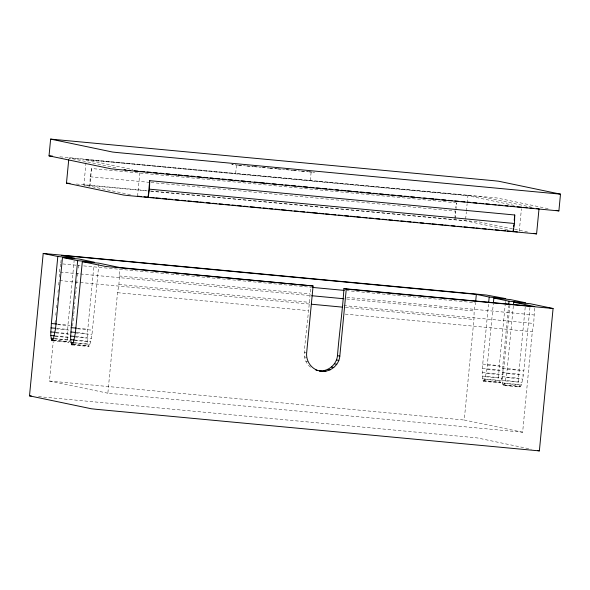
<?xml version="1.0" encoding="UTF-8"?>
<svg xmlns="http://www.w3.org/2000/svg" width="590" height="590" viewBox="0 0 590 590"><rect width="100%" height="100%" fill="white"/><g stroke="black" fill="none" stroke-linecap="round" stroke-linejoin="round"><path stroke-width="0.44" stroke-dasharray="2.95 2.21" d="M59.221 277.101L59.361 271.997L60.748 263.745L80.019 265.559M91.561 168.526L90.167 176.779L89.945 185.275L91.561 168.526L455.657 202.761M534.577 308.245L533.707 323.445L532.32 331.698L522.637 432.219L107.852 393.213L117.528 292.692L118.922 284.439L119.785 269.239M310.561 367.209C306.107 363.779 303.909 358.064 304.3 352.518C305.93 330.658 309.3 309.02 310.591 287.183M522.637 432.219L464.242 420.021L473.925 319.5L474.146 311.004L475.54 302.751L347.06 290.671M70.055 340.305L68.669 342.303C66.257 337.074 67.902 330.68 67.946 325.06L74.141 260.765M98.84 264.077L91.974 334.508L90.646 341.89L89.186 346.006L88.522 346.448C86.111 341.219 87.755 334.832 87.799 329.213L93.906 265.817M509.93 305.023L504 366.604L502.879 374.916L501.434 380.867L500.055 382.866L483.461 381.31C481.042 376.073 482.694 369.687 482.738 364.067L488.491 304.3M500.055 382.866C497.636 377.637 499.288 371.25 499.332 365.63L505.173 304.956M529.96 307.361L523.854 370.749L522.733 379.06L521.287 385.012L519.908 387.018L503.314 385.454C500.895 380.226 502.547 373.831 502.592 368.212L508.61 305.731M519.908 387.018C517.489 381.782 519.141 375.395 519.185 369.775L525.284 306.387M107.852 393.213L49.457 381.015L53.24 341.721M55.003 323.445L55.349 319.795M55.792 315.222L56.057 312.479M56.492 307.914L56.758 305.17M57.201 300.605L57.555 296.947M57.99 292.375L58.255 289.638M58.698 285.066L59.133 280.501L310.576 304.145M60.829 262.904L61.235 258.722M130.427 194.685L83.868 184.958L86.288 159.831L467.892 195.718L516.243 205.814M72.622 326.041L73.669 315.171M73.757 314.264L74.886 302.493M75.24 298.872L76.368 287.101M76.722 283.48L77.069 279.852M77.415 276.231L77.851 271.702M78.205 268.081L78.551 264.46M137.588 196.182L139.837 172.848M548.125 208.661L496.987 197.982L235.676 173.408L236.479 165.03M310.333 180.429L311.144 172.051L314.706 172.324M455.812 210.785L454.956 219.598L455.185 211.102L150.701 182.472M455.893 209.9L456.572 202.849L455.738 207.798M465.65 219.052L466.336 211.869M466.425 210.969L467.118 203.793M467.206 202.894L467.892 195.718M483.461 381.31L484.847 379.311L486.912 369.362L493.336 303.467M505.261 304.049L505.519 301.335M519.281 231.169L521.442 208.727M503.314 385.454L504.701 383.456L506.766 373.507L513.366 305.797M238.131 165.119L231.745 164.522L235.69 164.949M239.039 165.207L243.596 165.635M247.247 165.974L253.626 166.579M254.541 166.66L259.099 167.095M262.742 167.435L269.121 168.032M270.036 168.121L277.33 168.806M278.244 168.895L282.802 169.323M286.445 169.662L292.824 170.267M293.739 170.348L298.297 170.776M301.94 171.122L308.327 171.72M309.234 171.808L313.792 172.236M238.301 165.2L245.588 165.886M246.495 165.974L252.867 166.572M253.781 166.66L261.06 167.346M261.975 167.427L268.347 168.032M269.261 168.113L276.54 168.799M277.455 168.888L284.734 169.573M285.649 169.655L292.021 170.252M292.935 170.34L300.214 171.026M301.129 171.115L307.501 171.712M308.408 171.793L311.144 172.051M59.9 156.815L235.676 173.408M90.167 176.779L149.779 182.384M76.368 183.999L149.558 190.88M150.48 190.968L479.604 221.988L529.466 232.401M83.868 184.958L147.161 190.909M150.834 191.256L465.473 220.844L509.347 230.012M83.692 265.906L311.277 287.3M119.143 275.943L309.942 293.886M346.795 297.345L533.928 314.942M60.276 272.086L74.96 273.465M75.874 273.554L79.547 273.9M80.461 273.981L310.797 295.642M346.588 299.012L474.146 311.004M118.922 284.439L309.721 302.382M343.822 305.591L533.707 323.445M345.452 307.42L473.925 319.5M117.528 292.692L308.334 310.635M345.187 314.101L532.32 331.698M57.473 324.08L67.946 325.06M482.738 364.067L499.332 365.63M57.776 324.64L70.004 325.791M487.406 365.04L504 366.604M77.327 328.224L87.799 329.213M502.592 368.212L519.185 369.775M77.629 328.792L92.475 330.186M507.26 369.193L523.854 370.749M57.134 328.431L67.614 329.419M482.399 368.418L498.993 369.982M55.534 328.8L70.38 330.194M486.912 369.362L503.506 370.926M76.988 332.576L87.468 333.564M502.252 372.57L518.846 374.126M75.387 332.944L91.974 334.508M506.766 373.507L523.36 375.07M56.102 332.435L67.452 333.505M482.244 372.511L498.838 374.067M55.785 332.871L69.753 334.183M486.293 373.352L502.879 374.916M75.955 336.588L87.313 337.65M502.097 376.656L518.691 378.22M74.76 336.934L91.354 338.498M506.146 377.504L522.733 379.06M55.268 335.902L67.496 337.052M482.281 376.059L498.875 377.615M55.077 336.263L69.052 337.576M485.585 376.745L502.178 378.308M75.122 340.054L87.35 341.197M502.134 380.203L518.728 381.767M54.619 338.586L67.717 339.818M74.06 340.327L90.646 341.89M482.509 378.817L499.103 380.38M505.438 380.897L522.032 382.453M54.339 338.83L69.185 340.224M484.847 379.311L501.434 380.867M53.277 340.209L68.123 341.61M482.908 380.609L499.501 382.173M53.616 340.386L69.332 341.861M484.117 380.867L500.711 382.423M74.473 342.731L87.571 343.963M502.363 382.969L518.957 384.525M52.082 340.747L68.669 342.303M73.315 342.893L89.909 344.449M504.701 383.456L521.287 385.012M73.13 344.361L87.976 345.755M502.761 384.761L519.355 386.317M72.592 344.449L89.186 346.006M503.971 385.012L520.564 386.568M71.936 344.892L88.522 346.448M49.457 381.015L464.242 420.021M38.556 396.627L472.738 437.456L477.472 437.964L531.295 449.211M531.892 207.274L482.023 196.854L477.288 196.345L68.89 158.009L117.867 168.239M86.288 159.831L132.846 169.559M304.3 352.518L306.638 353.004M304.447 356.906L306.785 357.4M305.716 361.102L308.054 361.596"/><path stroke-width="0.89" d="M149.72 180.673L148.105 197.429L149.499 189.169L149.72 180.673L514.731 214.996L514.51 223.492L513.123 231.752L513.462 228.219M62.481 257.469L77.666 260.64L94.252 262.196L79.075 259.025L62.481 257.469L55.534 328.8L53.461 338.741L52.082 340.747C49.663 335.511 51.315 329.124 51.36 323.504L57.813 256.488L43.21 253.442L29.5 395.846L91.398 408.774L96.126 409.283L539.371 450.893L553.081 308.496L530.307 303.739L513.713 302.176L513.455 304.897M317.376 370.343C310.443 367.703 305.959 360.372 306.638 353.004L313.084 285.995L119.947 267.565L98.928 263.177L82.335 261.613L75.387 332.944L73.315 342.893L71.936 344.892C69.517 339.656 71.169 333.269 71.213 327.649L77.666 260.64M49.022 155.856L50.629 139.107L493.874 180.717L498.602 181.226L560.5 194.154L558.885 210.91L115.647 169.3L110.913 168.784L49.022 155.856L52.584 156.121M536.34 208.558L539.017 208.757L536.59 233.891L128.192 195.556L123.465 195.039L66.471 183.136L68.72 159.802M343.933 288.628L346.271 289.115L339.818 356.124C339.036 365.859 328.792 373.5 319.279 370.83C328.217 371.715 336.683 364.554 337.48 355.637C339.235 333.225 342.547 311.026 343.933 288.628L534.739 306.571L513.713 302.176M475.695 301.077L476.344 294.373L61.552 255.367L74.399 258.051L57.813 256.488M488.668 302.486L489.191 297.058L476.344 294.373M493.424 302.559L493.86 298.031L510.453 299.595L525.638 302.766L509.045 301.202L493.86 298.031M513.632 226.457L513.802 224.694M514.222 220.284L514.731 214.996M508.779 303.916L509.045 301.202M560.5 194.154L117.263 152.544L112.528 152.036L50.629 139.107M66.471 183.136L70.033 183.402M43.21 253.442L486.455 295.052L505.785 298.614L489.191 297.058M553.081 308.496L346.271 289.115M29.5 395.846L31.285 395.978M134.277 170.768L137.942 171.115M140.693 171.373L144.351 171.712M147.102 171.97L150.767 172.317M153.511 172.575L157.176 172.922M159.927 173.18L163.585 173.526M166.336 173.785L170.001 174.124M172.745 174.382L176.41 174.728M178.246 174.906L181.904 175.245M184.655 175.503L188.321 175.85M191.064 176.108L194.73 176.454M197.48 176.712L201.138 177.052M203.889 177.317L207.555 177.656M210.298 177.915L213.049 178.173M215.793 178.431L219.458 178.777M222.209 179.036L225.874 179.382M228.618 179.64L232.283 179.987M235.027 180.245L238.692 180.584M241.443 180.842L245.108 181.189M247.852 181.447L250.603 181.705M254.261 182.052L257.926 182.399M259.762 182.568L264.342 182.996M266.171 183.173L269.837 183.512M272.58 183.77L276.245 184.117M278.996 184.375L282.654 184.722M285.405 184.98L289.07 185.326M291.814 185.584L295.479 185.924M298.23 186.182L300.974 186.44M303.725 186.698L307.39 187.045M310.134 187.303L313.799 187.65M316.542 187.908L320.208 188.254M322.959 188.512L326.624 188.852M329.368 189.11L332.118 189.368M335.784 189.715L338.527 189.973M341.278 190.231L345.858 190.666M347.687 190.835L351.352 191.182M354.096 191.44L357.761 191.78M360.512 192.038L364.17 192.384M366.921 192.642L370.586 192.989M373.33 193.247L376.995 193.594M379.746 193.852L383.404 194.191M385.241 194.368L388.906 194.715M391.649 194.973L395.315 195.312M398.066 195.57L401.724 195.917M404.475 196.175L408.14 196.522M410.883 196.78L414.549 197.119M417.3 197.385L420.043 197.643M423.709 197.982L426.452 198.24M429.203 198.498L433.783 198.933M435.612 199.103L439.277 199.45M442.028 199.708L445.693 200.054M448.437 200.312L452.102 200.652M454.846 200.91L458.511 201.256M461.262 201.515L464.927 201.861M467.671 202.119L470.422 202.377M473.165 202.636L476.831 202.982M479.582 203.24L483.24 203.58M485.99 203.838L489.656 204.184M492.399 204.442L496.065 204.789M498.816 205.047L502.474 205.394M505.224 205.652L507.975 205.91M510.719 206.168L514.384 206.507M517.128 206.766L521.707 207.201M523.544 207.37L527.209 207.717M529.953 207.975L533.618 208.322M149.499 189.169L514.51 223.492M137.588 196.182L141.261 196.529M144.012 196.787L147.684 197.134M150.435 197.392L154.101 197.731M155.937 197.908L160.524 198.336M162.361 198.513L166.948 198.941M168.777 199.118L172.45 199.457M175.201 199.715L178.873 200.062M181.624 200.32L185.29 200.666M188.04 200.925L191.713 201.271M193.55 201.441L198.137 201.876M199.966 202.046L203.639 202.392M206.389 202.65L210.062 202.997M212.813 203.255L216.478 203.602M219.229 203.86L222.902 204.206M225.653 204.465L229.326 204.811M232.077 205.069L235.742 205.409M237.578 205.585L241.251 205.932M244.002 206.19L247.667 206.53M250.418 206.795L255.005 207.223M256.842 207.392L260.514 207.739M263.265 207.997L266.931 208.344M269.682 208.602L272.44 208.86M275.191 209.118L279.778 209.553M281.607 209.723L286.194 210.158M288.031 210.328L291.703 210.674M294.454 210.932L298.12 211.279M300.87 211.537L304.543 211.884M307.294 212.142L310.967 212.481M312.796 212.658L317.383 213.086M319.219 213.263L323.807 213.691M325.643 213.868L329.308 214.207M332.059 214.465L335.732 214.812M338.483 215.07L342.156 215.416M344.907 215.675L348.572 216.021M350.408 216.191L354.996 216.626M356.832 216.796L360.497 217.142M363.256 217.4L366.921 217.747M369.672 218.005L373.345 218.352M376.096 218.61L379.761 218.956M382.519 219.215L386.185 219.561M388.935 219.819L392.608 220.159M394.445 220.335L398.11 220.682M400.861 220.94L405.448 221.368M407.284 221.545L410.95 221.884M413.708 222.142L417.373 222.489M420.124 222.747L423.797 223.094M426.548 223.352L430.213 223.698M432.05 223.868L436.637 224.303M438.473 224.473L443.061 224.908M444.897 225.078L448.562 225.424M451.313 225.682L454.986 226.029M457.737 226.287L461.402 226.634M464.16 226.892L467.826 227.239M469.662 227.408L474.249 227.836M476.086 228.013L479.751 228.359M482.502 228.618L486.175 228.957M488.926 229.222L492.591 229.562M495.349 229.82L499.015 230.166M501.766 230.425L505.438 230.771M507.275 230.941L511.855 231.376M513.691 231.546L517.364 231.892M313.084 285.995L109.843 266.887L105.109 266.37L82.335 261.613M312.191 287.389L344.309 290.405M311.719 295.73L343.837 298.747M311.498 304.226L342.694 307.161M51.36 323.504L56.596 323.999M71.213 327.649L76.449 328.143M51.02 327.856L55.386 328.269M70.874 332L76.11 332.495M50.865 331.949L55.231 332.354M70.719 336.094L75.085 336.507M50.902 335.496L54.391 335.821M70.756 339.641L74.244 339.965M51.131 338.254L53.749 338.505M51.529 340.046L53.277 340.209M70.984 342.406L73.603 342.65M71.383 344.191L73.13 344.361M129.04 170.252L130.619 170.422M556.193 210.35L558.885 210.91M533.921 233.33L536.59 233.891M124.099 169.537L125.884 169.913M337.48 355.637L339.818 356.124M336.499 359.922L338.837 360.409M334.449 363.809L336.787 364.296M331.484 367.032L333.815 367.518M327.789 369.37L330.127 369.856M323.63 370.668L325.96 371.154M537.571 450.524L539.371 450.893M315.886 370.055L321.609 371.324"/></g></svg>
